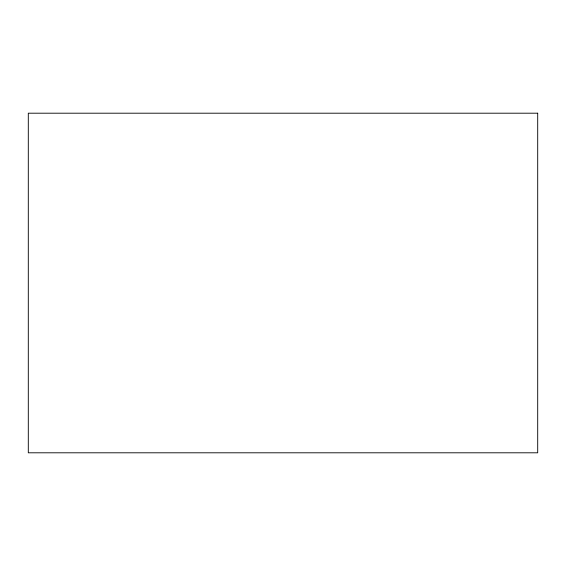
<?xml version="1.0" encoding="UTF-8"?>
<svg xmlns="http://www.w3.org/2000/svg" width="566" height="566" viewBox="0 0 566 566"><rect width="100%" height="100%" fill="white"/><g stroke="black" fill="none" stroke-linecap="round" stroke-linejoin="round"><path stroke-width="0.85" d="M537.7 113.2L28.3 113.2L28.3 452.8L537.7 452.8L537.7 113.2"/></g></svg>
